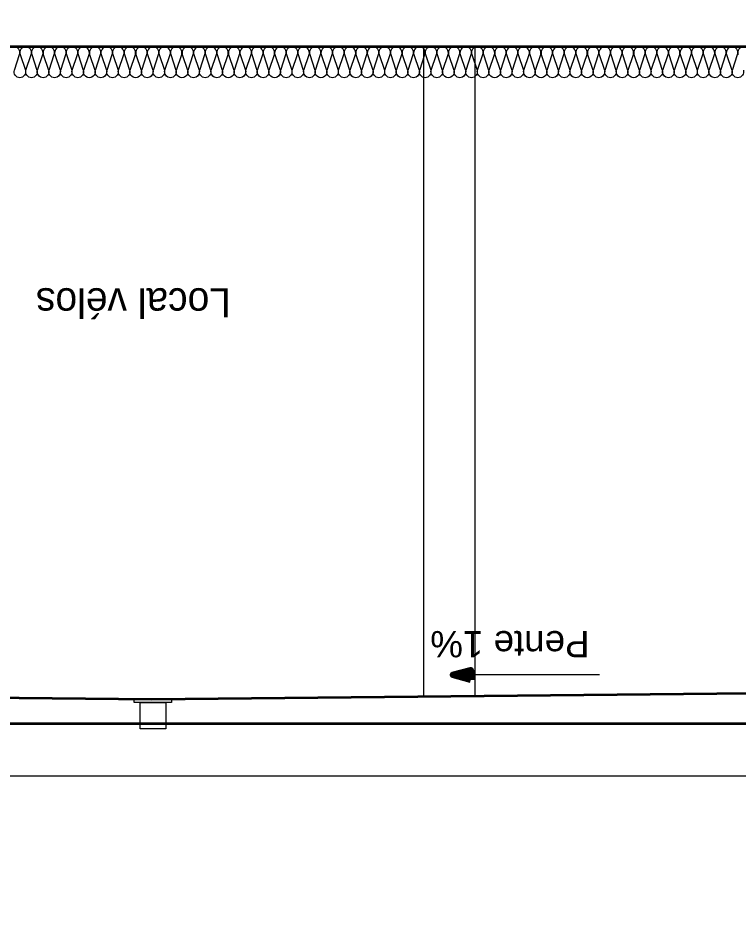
# Model space of a CAD drawing. Header units: centimetres. Extents: x 16433 to 114398, y -50094 to -12305.
# Drawn here: x 66581.9 to 66861.7, y -39473.7 to -39125.2 of the extents above; entities that cross this region are included whole.
import ezdxf

# ---------------------------------------------------------------- set-up
doc = ezdxf.new("R2010")
doc.units = ezdxf.units.CM
doc.header["$LTSCALE"] = 0.5
doc.layers.get('0').update_dxf_attribs({"linetype": 'CONTINUOUS'})
doc.layers.add('0-Coupe A.3', color=7, linetype='CONTINUOUS')
doc.styles.add('Futura Std Book', font='')
doc.styles.add('Helvetica', font='')
doc.styles.get('Futura Std Book').set_extended_font_data('Futura Std Book')
doc.styles.get('Helvetica').set_extended_font_data('Helvetica')

# ---------------------------------------------------------------- blocks, each defined once
blk = doc.blocks.new('Groupe-285-1')
at = {"color": 7, "linetype": 'Continuous', "lineweight": 13, "flags": 128}
for points in [[(10904.99, -46762.83, 0.511611), (10908.3, -46764.38)], [(10913.9, -46761.26, -0.511611), (10917.2, -46762.81, -0.511611), (10914.69, -46765.46), (10908.34, -46764.6, 0.511611), (10905.83, -46767.25, 0.511611), (10909.13, -46768.8), (10914.73, -46765.68, -0.511611), (10918.04, -46767.23, -0.511611), (10915.53, -46769.88), (10909.18, -46769.03, 0.511611), (10906.67, -46771.67, 0.511611), (10909.97, -46773.22), (10915.57, -46770.11, -0.511611), (10918.88, -46771.65, -0.511611), (10916.37, -46774.3), (10910.01, -46773.45, 0.511611), (10907.5, -46776.1, 0.511611), (10910.81, -46777.64), (10916.41, -46774.53, -0.511611), (10919.71, -46776.07, -0.511611), (10917.2, -46778.72), (10910.85, -46777.87, 0.511611), (10908.34, -46780.52, 0.511611), (10911.65, -46782.06), (10917.25, -46778.95, -0.511611), (10920.55, -46780.5, -0.511611), (10918.04, -46783.14), (10911.69, -46782.29, 0.511611), (10909.18, -46784.94, 0.511611), (10912.48, -46786.49), (10918.08, -46783.37, -0.511611), (10921.39, -46784.92, -0.511611), (10918.88, -46787.57), (10912.53, -46786.71, 0.511611), (10910.02, -46789.36, 0.511611), (10913.32, -46790.91), (10918.92, -46787.79, -0.511611), (10922.22, -46789.34, -0.511611), (10919.71, -46791.99), (10913.36, -46791.13, 0.511611), (10910.85, -46793.78, 0.511611), (10914.16, -46795.33), (10919.76, -46792.21, -0.511611), (10923.06, -46793.76, -0.511611), (10920.55, -46796.41), (10914.2, -46795.55, 0.511611), (10911.69, -46798.2, 0.511611), (10915, -46799.75), (10920.59, -46796.63, -0.511611), (10923.9, -46798.18, -0.511611), (10921.39, -46800.83), (10915.04, -46799.98, 0.511611), (10912.53, -46802.62, 0.511611), (10915.83, -46804.17), (10921.43, -46801.06, -0.511611), (10924.74, -46802.6, -0.511611), (10922.23, -46805.25), (10915.88, -46804.4, 0.511611), (10913.37, -46807.05, 0.511611), (10916.67, -46808.59), (10922.27, -46805.48, -0.511611), (10925.57, -46807.02, -0.511611), (10923.06, -46809.67), (10916.71, -46808.82, 0.511611), (10914.2, -46811.47, 0.511611), (10917.51, -46813.01), (10923.11, -46809.9, -0.511611), (10926.41, -46811.45, -0.511611), (10923.9, -46814.09), (10917.55, -46813.24, 0.511611), (10915.04, -46815.89, 0.511611), (10918.34, -46817.44), (10923.94, -46814.32, -0.511611), (10927.25, -46815.87, -0.511611), (10924.74, -46818.52), (10918.39, -46817.66, 0.511611), (10915.88, -46820.31, 0.511611), (10919.18, -46821.86), (10924.78, -46818.74, -0.511611), (10928.09, -46820.29, -0.511611), (10925.58, -46822.94), (10922.4, -46822.51)], [(10922.4, -46822.51), (10919.22, -46822.08, 0.511611), (10916.71, -46824.73, 0.511611), (10920.02, -46826.28), (10925.62, -46823.16, -0.511611), (10928.92, -46824.71, -0.511611), (10926.41, -46827.36), (10920.06, -46826.5, 0.511611), (10917.55, -46829.15, 0.511611), (10920.86, -46830.7), (10926.46, -46827.58, -0.511611), (10929.76, -46829.13, -0.511611), (10927.25, -46831.78), (10920.9, -46830.93, 0.511611), (10918.39, -46833.57, 0.511611), (10921.69, -46835.12), (10927.29, -46832.01, -0.511611), (10930.6, -46833.55, -0.511611), (10928.09, -46836.2), (10921.74, -46835.35, 0.511611), (10919.23, -46838, 0.511611), (10922.53, -46839.54), (10928.13, -46836.43, -0.511611), (10931.44, -46837.97, -0.511611), (10928.92, -46840.62), (10922.57, -46839.77, 0.511611), (10920.06, -46842.42, 0.511611), (10923.37, -46843.96), (10928.97, -46840.85, -0.511611), (10932.27, -46842.4, -0.511611), (10929.76, -46845.04), (10923.41, -46844.19, 0.511611), (10920.9, -46846.84, 0.511611), (10924.21, -46848.39), (10929.81, -46845.27, -0.511611), (10933.11, -46846.82, -0.511611), (10930.6, -46849.47), (10924.25, -46848.61, 0.511611), (10921.74, -46851.26, 0.511611), (10925.04, -46852.81), (10930.64, -46849.69, -0.511611), (10933.95, -46851.24, -0.511611), (10931.44, -46853.89), (10925.09, -46853.03, 0.511611), (10922.58, -46855.68, 0.511611), (10925.88, -46857.23), (10931.48, -46854.11, -0.511611), (10934.78, -46855.66, -0.511611), (10932.27, -46858.31), (10925.92, -46857.45, 0.511611), (10923.41, -46860.1, 0.511611), (10926.72, -46861.65), (10932.32, -46858.53, -0.511611), (10935.62, -46860.08, -0.511611), (10933.11, -46862.73), (10926.76, -46861.88, 0.511611), (10924.25, -46864.52, 0.511611), (10927.56, -46866.07), (10933.15, -46862.96, -0.511611), (10936.46, -46864.5, -0.511611), (10933.95, -46867.15), (10927.6, -46866.3, 0.511611), (10925.09, -46868.95, 0.511611), (10928.39, -46870.49), (10933.99, -46867.38, -0.511611), (10937.3, -46868.92, -0.511611), (10934.79, -46871.57), (10928.44, -46870.72, 0.511611), (10925.92, -46873.37, 0.511611), (10929.23, -46874.91), (10934.83, -46871.8, -0.511611), (10938.13, -46873.35, -0.511611), (10935.62, -46875.99), (10929.27, -46875.14, 0.511611), (10926.76, -46877.79, 0.511611), (10930.07, -46879.34), (10935.67, -46876.22, -0.511611), (10938.97, -46877.77, -0.511611), (10936.46, -46880.42), (10930.11, -46879.56, 0.511611), (10927.6, -46882.21, 0.511611), (10930.9, -46883.76), (10936.5, -46880.64, -0.511611), (10939.81, -46882.19, -0.511611), (10937.3, -46884.84), (10930.95, -46883.98, 0.511611), (10928.44, -46886.63, 0.511611), (10931.74, -46888.18), (10937.34, -46885.06, -0.511611), (10940.65, -46886.61, -0.511611), (10938.14, -46889.26), (10931.78, -46888.4, 0.511611), (10929.27, -46891.05, 0.511611), (10932.58, -46892.6), (10938.18, -46889.48, -0.511611), (10941.48, -46891.03, -0.511611), (10938.97, -46893.68), (10932.62, -46892.83, 0.511611), (10930.11, -46895.47, 0.511611), (10933.42, -46897.02), (10939.02, -46893.9, -0.511611), (10942.32, -46895.45, -0.511611), (10939.81, -46898.1), (10933.46, -46897.25, 0.511611), (10930.95, -46899.9, 0.511611), (10934.25, -46901.44), (10939.85, -46898.33, -0.511611), (10943.16, -46899.87, -0.511611), (10940.65, -46902.52), (10934.3, -46901.67, 0.511611), (10931.79, -46904.32, 0.511611), (10935.09, -46905.86), (10940.69, -46902.75, -0.511611), (10944, -46904.3)], [(10944, -46904.3, -0.511611), (10941.48, -46906.94), (10935.13, -46906.09, 0.511611), (10932.62, -46908.74, 0.511611), (10935.93, -46910.29), (10941.53, -46907.17, -0.511611), (10944.83, -46908.72, -0.511611), (10942.32, -46911.37), (10935.97, -46910.51, 0.511611), (10933.46, -46913.16, 0.511611), (10936.77, -46914.71), (10942.36, -46911.59, -0.511611), (10945.67, -46913.14, -0.511611), (10943.16, -46915.79), (10936.81, -46914.93, 0.511611), (10934.3, -46917.58, 0.511611), (10937.6, -46919.13), (10943.2, -46916.01, -0.511611), (10946.51, -46917.56, -0.511611), (10944, -46920.21), (10937.65, -46919.35, 0.511611), (10935.14, -46922, 0.511611), (10938.44, -46923.55), (10944.04, -46920.43, -0.511611), (10947.34, -46921.98, -0.511611), (10944.83, -46924.63), (10938.48, -46923.78, 0.511611), (10935.97, -46926.42, 0.511611), (10939.28, -46927.97), (10944.88, -46924.85, -0.511611), (10948.18, -46926.4, -0.511611), (10945.67, -46929.05), (10939.32, -46928.2, 0.511611), (10936.81, -46930.85, 0.511611), (10940.12, -46932.39), (10945.71, -46929.28, -0.511611), (10949.02, -46930.82, -0.511611), (10946.51, -46933.47), (10940.16, -46932.62, 0.511611), (10937.65, -46935.27, 0.511611), (10940.95, -46936.81), (10946.55, -46933.7, -0.511611), (10949.86, -46935.24, -0.511611), (10947.35, -46937.89), (10941, -46937.04, 0.511611), (10938.48, -46939.69, 0.511611), (10941.79, -46941.24), (10947.39, -46938.12, -0.511611), (10950.69, -46939.67, -0.511611), (10948.18, -46942.31), (10941.83, -46941.46, 0.511611), (10939.32, -46944.11, 0.511611), (10942.63, -46945.66), (10948.23, -46942.54, -0.511611), (10951.53, -46944.09, -0.511611), (10949.02, -46946.74), (10942.67, -46945.88, 0.511611), (10940.16, -46948.53, 0.511611), (10943.46, -46950.08), (10949.06, -46946.96, -0.511611), (10952.37, -46948.51, -0.511611), (10949.86, -46951.16), (10943.51, -46950.3, 0.511611), (10941, -46952.95, 0.511611), (10944.3, -46954.5), (10949.9, -46951.38, -0.511611), (10953.21, -46952.93, -0.511611), (10950.7, -46955.58), (10944.34, -46954.73, 0.511611), (10941.83, -46957.37, 0.511611), (10945.14, -46958.92), (10950.74, -46955.8, -0.511611), (10954.04, -46957.35, -0.511611), (10951.53, -46960), (10945.18, -46959.15, 0.511611), (10942.67, -46961.8, 0.511611), (10945.98, -46963.34), (10951.58, -46960.23, -0.511611), (10954.88, -46961.77, -0.511611), (10952.37, -46964.42), (10946.02, -46963.57, 0.511611), (10943.51, -46966.22, 0.511611), (10946.81, -46967.76), (10952.41, -46964.65, -0.511611), (10955.72, -46966.19, -0.511611), (10953.21, -46968.84), (10946.86, -46967.99, 0.511611), (10944.35, -46970.64, 0.511611), (10947.65, -46972.19), (10953.25, -46969.07, -0.511611), (10956.56, -46970.62, -0.511611), (10954.04, -46973.26), (10947.69, -46972.41, 0.511611), (10945.18, -46975.06, 0.511611), (10948.49, -46976.61), (10954.09, -46973.49, -0.511611), (10957.39, -46975.04, -0.511611), (10954.88, -46977.69), (10948.53, -46976.83, 0.511611), (10946.02, -46979.48, 0.511611), (10949.33, -46981.03), (10954.92, -46977.91, -0.511611), (10958.23, -46979.46, -0.511611), (10955.72, -46982.11), (10949.37, -46981.25, 0.511611), (10946.86, -46983.9, 0.511611), (10950.16, -46985.45), (10955.76, -46982.33, -0.511611), (10959.07, -46983.88, -0.511611), (10956.56, -46986.53), (10950.21, -46985.68, 0.511611), (10947.7, -46988.32, 0.511611), (10951, -46989.87), (10953.8, -46988.31)], [(10953.8, -46988.31), (10956.6, -46986.75, -0.511611), (10959.9, -46988.3, -0.511611), (10957.39, -46990.95), (10951.04, -46990.1, 0.511611), (10948.53, -46992.75, 0.511611), (10951.84, -46994.29), (10957.44, -46991.18, -0.511611), (10960.74, -46992.72, -0.511611), (10958.23, -46995.37), (10951.88, -46994.52, 0.511611), (10949.37, -46997.17, 0.511611), (10952.67, -46998.71), (10958.27, -46995.6, -0.511611), (10961.58, -46997.14, -0.511611), (10959.07, -46999.79), (10952.72, -46998.94, 0.511611), (10950.21, -47001.59, 0.511611), (10953.51, -47003.14), (10959.11, -47000.02, -0.511611), (10962.42, -47001.57, -0.511611), (10959.91, -47004.21), (10953.55, -47003.36, 0.511611), (10951.04, -47006.01, 0.511611), (10954.35, -47007.56), (10959.95, -47004.44, -0.511611), (10963.25, -47005.99, -0.511611), (10960.74, -47008.64), (10954.39, -47007.78, 0.511611), (10951.88, -47010.43, 0.511611), (10955.19, -47011.98), (10960.79, -47008.86, -0.511611), (10964.09, -47010.41, -0.511611), (10961.58, -47013.06), (10955.23, -47012.2, 0.511611), (10952.72, -47014.85, 0.511611), (10956.02, -47016.4), (10961.62, -47013.28, -0.511611), (10964.93, -47014.83, -0.511611), (10962.42, -47017.48), (10956.07, -47016.63, 0.511611), (10953.56, -47019.27, 0.511611), (10956.86, -47020.82), (10962.46, -47017.7, -0.511611), (10965.77, -47019.25, -0.511611), (10963.26, -47021.9), (10956.9, -47021.05, 0.511611), (10954.39, -47023.7, 0.511611), (10957.7, -47025.24), (10963.3, -47022.13, -0.511611), (10966.6, -47023.67, -0.511611), (10964.09, -47026.32), (10957.74, -47025.47, 0.511611), (10955.23, -47028.12, 0.511611), (10958.54, -47029.66), (10964.14, -47026.55, -0.511611), (10967.44, -47028.09, -0.511611), (10964.93, -47030.74), (10958.58, -47029.89, 0.511611), (10956.07, -47032.54, 0.511611), (10959.37, -47034.09), (10964.97, -47030.97, -0.511611), (10968.28, -47032.52, -0.511611), (10965.77, -47035.16), (10959.42, -47034.31, 0.511611), (10956.91, -47036.96, 0.511611), (10960.21, -47038.51), (10965.81, -47035.39, -0.511611), (10969.11, -47036.94, -0.511611), (10966.6, -47039.59), (10960.25, -47038.73, 0.511611), (10957.74, -47041.38, 0.511611)]]:
    blk.add_lwpolyline(points, format="xyb", dxfattribs=at)
blk = doc.blocks.new('Groupe-287-1')
at = {"color": 7, "linetype": 'Continuous', "lineweight": 13}
blk.add_line((11155.09, -46772.46), (11165.69, -46828.47), dxfattribs=at)
at = {"color": 7, "linetype": 'Continuous', "lineweight": 100, "flags": 128}
blk.add_lwpolyline([(11166.33, -46821.24), (11165.69, -46828.47), (11162.63, -46821.89)], close=True, dxfattribs=at)
at = {"color": 7, "insert": (11154.89, -46807.96), "char_height": 10.2169, "width": 77.1621, "attachment_point": 2, "rotation": 280.7236, "line_spacing_factor": 0.834288, "style": 'Helvetica'}
blk.add_mtext('\\pt38.078,76.024;Pente 1%', dxfattribs=at)

msp = doc.modelspace()

# ---------------------------------------------------------------- linework, layer by layer
at = {"layer": '0-Coupe A.3', "color": 7, "linetype": 'Continuous', "lineweight": 13}
for p, q in [((66739.476, -39136.446), (66739.476, -39388.725)), ((66759.576, -39388.524), (66759.576, -39136.446)), ((66298.27, -39386.424), (66633.947, -39389.78)), ((66969.623, -39386.424), (66633.947, -39389.78))]:
    msp.add_line(p, q, dxfattribs=at)
at = {"layer": '0-Coupe A.3', "color": 7, "linetype": 'Continuous', "lineweight": 35, "flags": 128}
for points in [[(66737.321, -39114.352), (66737.321, -39098.352), (66745.689, -39098.352), (66751.62, -39114.193), (66751.474, -39114.446), (66969.623, -39114.446), (66969.623, -39113.446), (66969.373, -39113.446), (66969.373, -39092.492), (66985.623, -39092.492), (66985.623, -39176.424), (66969.623, -39176.424), (66969.623, -39136.446), (66298.27, -39136.446), (66298.27, -39386.424), (66633.947, -39389.78), (66969.623, -39386.424), (66985.623, -39386.424), (66985.623, -39431.826)], [(66985.623, -39430.34), (66985.623, -39446.201), (66969.623, -39441.353), (66969.623, -39399.375), (66298.27, -39399.375), (66298.27, -39473.681), (66280.267, -39468.226), (66280.267, -39411.422), (66156.262, -39411.422)]]:
    msp.add_lwpolyline(points, dxfattribs=at)
at = {"layer": '0-Coupe A.3', "color": 7, "linetype": 'Continuous', "lineweight": 13, "flags": 128}
for points in [[(66641.559, -39391.126), (66627.059, -39391.126), (66627.059, -39389.704), (66641.559, -39389.704)], [(66639.359, -39401.375), (66629.359, -39401.375), (66629.359, -39391.126), (66639.359, -39391.126)]]:
    msp.add_lwpolyline(points, close=True, dxfattribs=at)
at = {"layer": '0-Coupe A.3', "color": 7, "linetype": 'Continuous', "lineweight": 5, "flags": 128}
msp.add_lwpolyline([(66948.003, -39419.732), (66350.651, -39419.732), (66298.27, -39473.681), (66298.27, -39399.375), (66969.623, -39399.375), (66969.623, -39407.128), (66969.219, -39407.128), (66969.623, -39441.353)], close=True, dxfattribs=at)

# ---------------------------------------------------------------- block references
at = {"layer": '0-Coupe A.3', "color": 7, "rotation": 259.2764052561336}
for name in ['Groupe-285-1', 'Groupe-287-1']:
    msp.add_blockref(name, (114839.157, -37123.114), dxfattribs=at)

# ---------------------------------------------------------------- texts
at = {"layer": '0-Coupe A.3', "color": 7, "insert": (66626.771, -39241.543), "char_height": 11.32747, "width": 100.11329, "attachment_point": 2, "rotation": 179.994, "line_spacing_factor": 0.962448, "style": 'Futura Std Book'}
msp.add_mtext('\\pt24.094,47.507,71.25,95.004,118.71;Local vélos', dxfattribs=at)

doc.saveas('drawing.dxf')
